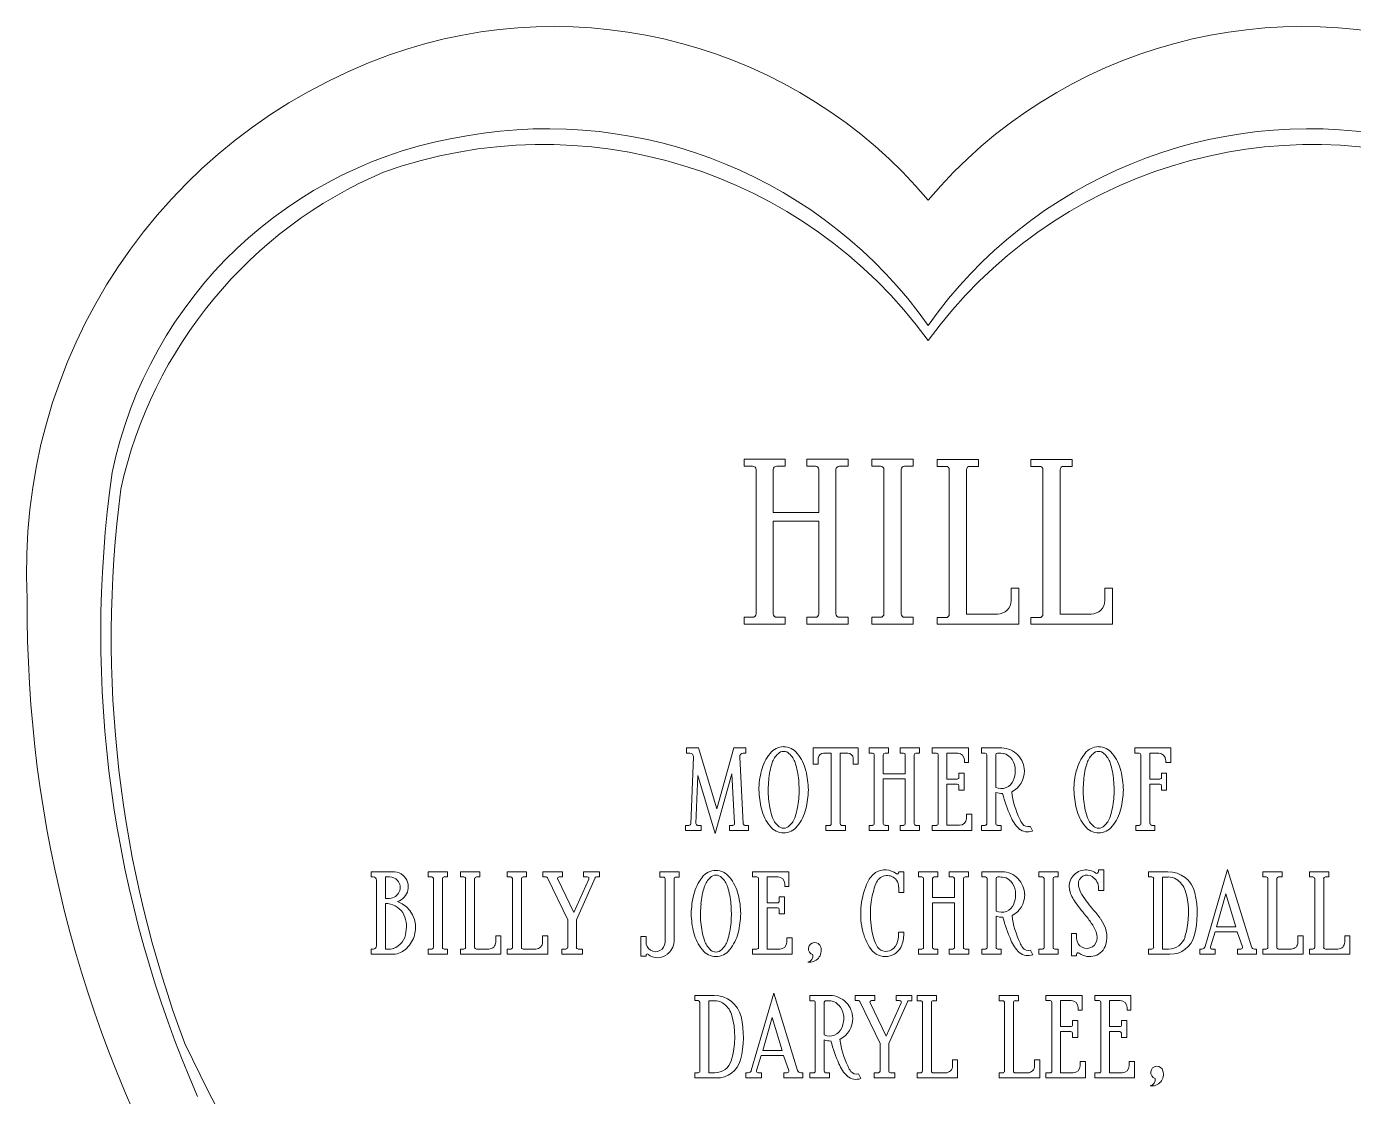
# Model space of a CAD drawing. Header units: inches. Extents: x -113 to 33, y -21 to 28.
# Drawn here: x 6.07 to 22.15, y 15.03 to 27.99 of the extents above; entities that cross this region are included whole.
import ezdxf

# ---------------------------------------------------------------- set-up
doc = ezdxf.new("R2010")
doc.units = ezdxf.units.IN
doc.header["$MEASUREMENT"] = 0

msp = doc.modelspace()

# ---------------------------------------------------------------- linework, layer by layer
at = {"color": 7, "linetype": 'Continuous', "lineweight": 5}
for p, q in [((14.767, 22.666), (14.767, 22.75)), ((14.767, 22.75), (15.267, 22.75)), ((15.267, 22.75), (15.267, 22.666)), ((15.527, 22.666), (15.527, 22.75)), ((15.527, 22.75), (16.027, 22.75)), ((16.027, 22.75), (16.027, 22.666)), ((16.317, 22.666), (16.317, 22.75)), ((16.317, 22.75), (16.817, 22.75)), ((16.817, 22.75), (16.817, 22.666)), ((17.109, 22.664), (17.109, 22.746)), ((17.109, 22.746), (17.609, 22.746)), ((17.609, 22.746), (17.609, 22.664)), ((18.244, 22.664), (18.244, 22.746)), ((18.244, 22.746), (18.744, 22.746)), ((18.744, 22.746), (18.744, 22.664)), ((14.871, 22.666), (14.767, 22.666)), ((14.913, 20.876), (14.913, 22.626)), ((15.121, 22.626), (15.121, 22.104)), ((15.183, 22.666), (15.163, 22.666)), ((15.267, 22.666), (15.183, 22.666)), ((15.631, 22.666), (15.527, 22.666)), ((15.673, 22.104), (15.673, 22.626)), ((15.881, 22.626), (15.881, 20.876)), ((15.945, 22.666), (15.923, 22.666)), ((16.027, 22.666), (15.945, 22.666)), ((16.421, 22.666), (16.317, 22.666)), ((16.463, 20.876), (16.463, 22.626)), ((16.671, 22.626), (16.671, 20.876)), ((16.817, 22.666), (16.713, 22.666)), ((17.213, 22.664), (17.109, 22.664)), ((17.255, 20.872), (17.255, 22.622)), ((17.463, 22.622), (17.463, 20.872)), ((17.609, 22.664), (17.505, 22.664)), ((18.348, 22.664), (18.244, 22.664)), ((18.39, 20.872), (18.39, 22.622)), ((18.598, 22.622), (18.598, 20.872)), ((18.744, 22.664), (18.64, 22.664)), ((15.121, 22.104), (15.673, 22.104)), ((15.673, 22), (15.121, 22)), ((15.121, 22), (15.121, 20.876)), ((15.673, 20.876), (15.673, 22)), ((18.005, 21.038), (18.005, 21.188)), ((18.005, 21.188), (18.098, 21.188)), ((18.098, 21.188), (18.098, 20.75)), ((19.14, 21.038), (19.14, 21.188)), ((19.14, 21.188), (19.233, 21.188)), ((19.233, 21.188), (19.233, 20.75)), ((14.767, 20.75), (14.767, 20.834)), ((14.767, 20.834), (14.871, 20.834)), ((15.267, 20.75), (14.767, 20.75)), ((15.163, 20.834), (15.267, 20.834)), ((15.267, 20.834), (15.267, 20.75)), ((15.527, 20.75), (15.527, 20.834)), ((15.527, 20.834), (15.631, 20.834)), ((16.027, 20.75), (15.527, 20.75)), ((15.923, 20.834), (16.027, 20.834)), ((16.027, 20.834), (16.027, 20.75)), ((16.317, 20.75), (16.317, 20.834)), ((16.317, 20.834), (16.421, 20.834)), ((16.817, 20.75), (16.317, 20.75)), ((16.713, 20.834), (16.817, 20.834)), ((16.817, 20.834), (16.817, 20.75)), ((17.109, 20.75), (17.109, 20.83)), ((17.109, 20.83), (17.213, 20.83)), ((18.098, 20.75), (17.109, 20.75)), ((17.463, 20.872), (17.839, 20.872)), ((18.244, 20.75), (18.244, 20.83)), ((18.244, 20.83), (18.348, 20.83)), ((19.233, 20.75), (18.244, 20.75)), ((18.598, 20.872), (18.974, 20.872)), ((14.068, 19.187), (14.068, 19.252)), ((14.068, 19.252), (14.214, 19.252)), ((14.111, 19.187), (14.068, 19.187)), ((14.12, 18.332), (14.153, 19.144)), ((14.214, 19.252), (14.435, 18.512)), ((14.435, 18.512), (14.641, 19.252)), ((14.641, 19.252), (14.787, 19.252)), ((14.714, 19.144), (14.756, 18.332)), ((14.787, 19.187), (14.756, 19.187)), ((14.787, 19.252), (14.787, 19.187)), ((15.605, 19.25), (16.151, 19.25)), ((15.605, 19.052), (15.605, 19.25)), ((15.823, 19.188), (15.729, 19.188)), ((15.823, 18.332), (15.823, 19.188)), ((16.025, 19.188), (15.932, 19.188)), ((15.932, 19.188), (15.932, 18.332)), ((16.151, 19.25), (16.151, 19.052)), ((16.283, 19.187), (16.283, 19.25)), ((16.283, 19.25), (16.517, 19.25)), ((16.325, 19.187), (16.283, 19.187)), ((16.346, 18.333), (16.346, 19.167)), ((16.455, 19.167), (16.455, 18.938)), ((16.517, 19.187), (16.476, 19.187)), ((16.517, 19.25), (16.517, 19.187)), ((16.658, 19.187), (16.658, 19.25)), ((16.658, 19.25), (16.892, 19.25)), ((16.7, 19.187), (16.658, 19.187)), ((16.721, 18.938), (16.721, 19.167)), ((16.83, 19.167), (16.83, 18.333)), ((16.892, 19.187), (16.851, 19.187)), ((16.892, 19.25), (16.892, 19.187)), ((17.048, 19.25), (17.486, 19.25)), ((17.048, 19.188), (17.048, 19.25)), ((17.1, 19.188), (17.048, 19.188)), ((17.121, 18.333), (17.121, 19.168)), ((17.356, 19.188), (17.225, 19.188)), ((17.225, 19.188), (17.225, 18.873)), ((17.486, 19.25), (17.486, 19.073)), ((17.647, 19.187), (17.647, 19.25)), ((17.647, 19.25), (17.891, 19.25)), ((17.689, 19.187), (17.647, 19.187)), ((17.71, 18.333), (17.71, 19.167)), ((17.819, 18.773), (17.819, 19.167)), ((19.503, 19.25), (19.941, 19.25)), ((19.503, 19.188), (19.503, 19.25)), ((19.555, 19.188), (19.503, 19.188)), ((19.576, 18.333), (19.576, 19.168)), ((19.795, 19.188), (19.687, 19.188)), ((19.687, 19.188), (19.687, 18.873)), ((19.941, 19.25), (19.941, 19.073)), ((15.666, 19.052), (15.605, 19.052)), ((15.666, 19.125), (15.666, 19.052)), ((16.088, 19.052), (16.088, 19.125)), ((16.151, 19.052), (16.088, 19.052)), ((17.439, 19.073), (17.439, 19.104)), ((17.486, 19.073), (17.439, 19.073)), ((19.878, 19.073), (19.878, 19.104)), ((19.941, 19.073), (19.878, 19.073)), ((14.206, 18.917), (14.183, 18.333)), ((14.417, 18.212), (14.206, 18.917)), ((14.618, 18.936), (14.417, 18.212)), ((14.652, 18.333), (14.618, 18.936)), ((16.455, 18.938), (16.721, 18.938)), ((16.721, 18.875), (16.455, 18.875)), ((16.455, 18.875), (16.455, 18.333)), ((16.721, 18.333), (16.721, 18.875)), ((17.225, 18.873), (17.351, 18.873)), ((17.372, 18.893), (17.372, 18.946)), ((17.372, 18.946), (17.434, 18.946)), ((17.434, 18.946), (17.434, 18.74)), ((19.687, 18.873), (19.807, 18.873)), ((19.828, 18.893), (19.828, 18.946)), ((19.828, 18.946), (19.889, 18.946)), ((19.889, 18.946), (19.889, 18.74)), ((17.351, 18.813), (17.225, 18.813)), ((17.225, 18.813), (17.225, 18.313)), ((17.372, 18.74), (17.372, 18.792)), ((17.434, 18.74), (17.372, 18.74)), ((17.819, 18.712), (17.819, 18.333)), ((19.807, 18.813), (19.687, 18.813)), ((19.687, 18.813), (19.687, 18.333)), ((19.828, 18.74), (19.828, 18.792)), ((19.889, 18.74), (19.828, 18.74)), ((17.464, 18.396), (17.464, 18.448)), ((17.464, 18.448), (17.527, 18.448)), ((17.527, 18.448), (17.527, 18.25)), ((14.058, 18.25), (14.058, 18.312)), ((14.058, 18.312), (14.099, 18.312)), ((14.246, 18.25), (14.058, 18.25)), ((14.204, 18.312), (14.246, 18.312)), ((14.246, 18.312), (14.246, 18.25)), ((14.59, 18.25), (14.59, 18.312)), ((14.59, 18.312), (14.631, 18.312)), ((14.819, 18.25), (14.59, 18.25)), ((14.777, 18.312), (14.819, 18.312)), ((14.819, 18.312), (14.819, 18.25)), ((15.76, 18.25), (15.76, 18.31)), ((15.76, 18.31), (15.802, 18.31)), ((15.995, 18.25), (15.76, 18.25)), ((15.953, 18.31), (15.995, 18.31)), ((15.995, 18.31), (15.995, 18.25)), ((16.283, 18.25), (16.283, 18.312)), ((16.283, 18.312), (16.325, 18.312)), ((16.518, 18.25), (16.283, 18.25)), ((16.476, 18.312), (16.518, 18.312)), ((16.518, 18.312), (16.518, 18.25)), ((16.658, 18.25), (16.658, 18.312)), ((16.658, 18.312), (16.7, 18.312)), ((16.893, 18.25), (16.658, 18.25)), ((16.851, 18.312), (16.893, 18.312)), ((16.893, 18.312), (16.893, 18.25)), ((17.048, 18.25), (17.048, 18.312)), ((17.048, 18.312), (17.1, 18.312)), ((17.527, 18.25), (17.048, 18.25)), ((17.225, 18.313), (17.38, 18.313)), ((17.647, 18.25), (17.647, 18.312)), ((17.647, 18.312), (17.689, 18.312)), ((17.882, 18.25), (17.647, 18.25)), ((17.84, 18.312), (17.882, 18.312)), ((17.882, 18.312), (17.882, 18.25)), ((18.235, 18.301), (18.262, 18.244)), ((19.514, 18.25), (19.514, 18.312)), ((19.514, 18.312), (19.555, 18.312)), ((19.748, 18.25), (19.514, 18.25)), ((19.708, 18.312), (19.748, 18.312)), ((19.748, 18.312), (19.748, 18.25)), ((10.248, 17.75), (10.529, 17.75)), ((10.248, 17.688), (10.248, 17.75)), ((10.939, 17.687), (10.939, 17.75)), ((10.939, 17.75), (11.173, 17.75)), ((11.173, 17.75), (11.173, 17.687)), ((11.329, 17.687), (11.329, 17.75)), ((11.329, 17.75), (11.563, 17.75)), ((11.563, 17.75), (11.563, 17.687)), ((11.897, 17.687), (11.897, 17.75)), ((11.897, 17.75), (12.131, 17.75)), ((12.131, 17.75), (12.131, 17.687)), ((12.327, 17.75), (12.567, 17.75)), ((12.327, 17.688), (12.327, 17.75)), ((12.567, 17.75), (12.567, 17.688)), ((12.822, 17.688), (12.822, 17.75)), ((12.822, 17.749), (13.015, 17.749)), ((13.015, 17.749), (13.015, 17.687)), ((13.746, 17.686), (13.746, 17.749)), ((13.746, 17.749), (13.981, 17.749)), ((13.981, 17.749), (13.981, 17.686)), ((14.87, 17.75), (15.308, 17.75)), ((14.87, 17.688), (14.87, 17.75)), ((15.308, 17.75), (15.308, 17.573)), ((16.641, 17.741), (16.641, 17.749)), ((16.641, 17.749), (16.703, 17.749)), ((16.703, 17.749), (16.703, 17.499)), ((16.88, 17.687), (16.88, 17.75)), ((16.88, 17.75), (17.114, 17.75)), ((17.114, 17.75), (17.114, 17.687)), ((17.255, 17.687), (17.255, 17.75)), ((17.255, 17.75), (17.489, 17.75)), ((17.489, 17.75), (17.489, 17.687)), ((17.651, 17.687), (17.651, 17.75)), ((17.651, 17.75), (17.895, 17.75)), ((18.341, 17.687), (18.341, 17.75)), ((18.341, 17.75), (18.575, 17.75)), ((18.575, 17.75), (18.575, 17.687)), ((19.064, 17.75), (19.064, 17.773)), ((19.064, 17.773), (19.127, 17.773)), ((19.127, 17.773), (19.127, 17.523)), ((19.669, 17.75), (19.904, 17.75)), ((19.669, 17.688), (19.669, 17.75)), ((20.355, 16.842), (20.626, 17.779)), ((20.626, 17.779), (20.916, 16.841)), ((21.054, 17.687), (21.054, 17.75)), ((21.054, 17.75), (21.288, 17.75)), ((21.288, 17.75), (21.288, 17.687)), ((21.621, 17.687), (21.621, 17.75)), ((21.621, 17.75), (21.855, 17.75)), ((21.855, 17.75), (21.855, 17.687)), ((10.269, 17.688), (10.248, 17.688)), ((10.311, 16.854), (10.311, 17.646)), ((10.419, 17.687), (10.419, 17.427)), ((10.468, 17.687), (10.419, 17.687)), ((10.981, 17.687), (10.939, 17.687)), ((11.002, 16.833), (11.002, 17.667)), ((11.111, 17.667), (11.111, 16.833)), ((11.173, 17.687), (11.132, 17.687)), ((11.371, 17.687), (11.329, 17.687)), ((11.392, 16.833), (11.392, 17.667)), ((11.501, 17.667), (11.501, 16.833)), ((11.563, 17.687), (11.522, 17.687)), ((11.939, 17.687), (11.897, 17.687)), ((11.96, 16.833), (11.96, 17.667)), ((12.069, 17.667), (12.069, 16.833)), ((12.131, 17.687), (12.09, 17.687)), ((12.366, 17.688), (12.327, 17.688)), ((12.629, 17.167), (12.385, 17.676)), ((12.508, 17.659), (12.703, 17.255)), ((12.567, 17.688), (12.527, 17.688)), ((12.703, 17.255), (12.885, 17.659)), ((12.96, 17.675), (12.734, 17.166)), ((12.866, 17.688), (12.822, 17.688)), ((13.015, 17.687), (12.979, 17.687)), ((13.788, 17.686), (13.746, 17.686)), ((13.809, 16.893), (13.809, 17.666)), ((13.918, 17.666), (13.918, 16.903)), ((13.981, 17.686), (13.939, 17.686)), ((14.922, 17.688), (14.87, 17.688)), ((14.943, 16.833), (14.943, 17.668)), ((15.178, 17.688), (15.047, 17.688)), ((15.047, 17.688), (15.047, 17.373)), ((15.261, 17.573), (15.261, 17.604)), ((15.308, 17.573), (15.261, 17.573)), ((16.641, 17.499), (16.641, 17.562)), ((16.922, 17.687), (16.88, 17.687)), ((16.943, 16.833), (16.943, 17.667)), ((17.052, 17.667), (17.052, 17.438)), ((17.114, 17.687), (17.073, 17.687)), ((17.297, 17.687), (17.255, 17.687)), ((17.318, 17.438), (17.318, 17.667)), ((17.427, 17.667), (17.427, 16.833)), ((17.489, 17.687), (17.448, 17.687)), ((17.693, 17.687), (17.651, 17.687)), ((17.714, 16.833), (17.714, 17.667)), ((17.823, 17.273), (17.823, 17.667)), ((18.383, 17.687), (18.341, 17.687)), ((18.404, 16.833), (18.404, 17.667)), ((18.513, 17.667), (18.513, 16.833)), ((18.575, 17.687), (18.534, 17.687)), ((19.064, 17.523), (19.064, 17.547)), ((19.711, 17.688), (19.669, 17.688)), ((19.732, 16.833), (19.732, 17.667)), ((19.841, 17.686), (19.841, 16.811)), ((19.908, 17.686), (19.841, 17.686)), ((21.095, 17.687), (21.054, 17.687)), ((21.116, 16.833), (21.116, 17.667)), ((21.225, 17.667), (21.225, 16.833)), ((21.288, 17.687), (21.246, 17.687)), ((21.663, 17.687), (21.621, 17.687)), ((21.684, 16.833), (21.684, 17.667)), ((21.793, 17.667), (21.793, 16.833)), ((21.855, 17.687), (21.814, 17.687)), ((10.419, 17.427), (10.469, 17.427)), ((15.047, 17.373), (15.172, 17.373)), ((15.193, 17.393), (15.193, 17.446)), ((15.193, 17.446), (15.256, 17.446)), ((15.256, 17.446), (15.256, 17.24)), ((16.703, 17.499), (16.641, 17.499)), ((17.052, 17.438), (17.318, 17.438)), ((17.318, 17.375), (17.052, 17.375)), ((17.052, 17.375), (17.052, 16.833)), ((17.318, 16.833), (17.318, 17.375)), ((19.127, 17.523), (19.064, 17.523)), ((20.494, 17.083), (20.607, 17.482)), ((20.607, 17.482), (20.728, 17.083)), ((10.419, 17.365), (10.419, 16.813)), ((15.172, 17.313), (15.047, 17.313)), ((15.047, 17.313), (15.047, 16.813)), ((15.193, 17.24), (15.193, 17.292)), ((15.256, 17.24), (15.193, 17.24)), ((17.823, 17.212), (17.823, 16.833)), ((12.629, 16.833), (12.629, 17.167)), ((12.734, 17.167), (12.734, 16.833)), ((20.728, 17.083), (20.494, 17.083)), ((11.757, 16.898), (11.757, 16.971)), ((11.757, 16.971), (11.819, 16.971)), ((11.819, 16.971), (11.819, 16.75)), ((12.325, 16.898), (12.325, 16.971)), ((12.325, 16.971), (12.387, 16.971)), ((12.387, 16.971), (12.387, 16.75)), ((13.517, 16.726), (13.517, 16.965)), ((13.517, 16.965), (13.579, 16.965)), ((13.579, 16.965), (13.579, 16.903)), ((15.286, 16.896), (15.286, 16.948)), ((15.286, 16.948), (15.349, 16.948)), ((15.349, 16.948), (15.349, 16.75)), ((16.641, 17.016), (16.703, 17.016)), ((18.736, 16.731), (18.736, 17.002)), ((18.736, 17.002), (18.798, 17.002)), ((18.798, 17.002), (18.798, 16.94)), ((20.476, 17.021), (20.419, 16.839)), ((20.746, 17.021), (20.476, 17.021)), ((20.808, 16.839), (20.746, 17.021)), ((21.481, 16.898), (21.481, 16.971)), ((21.481, 16.971), (21.544, 16.971)), ((21.544, 16.971), (21.544, 16.75)), ((22.049, 16.898), (22.049, 16.971)), ((22.049, 16.971), (22.111, 16.971)), ((22.111, 16.971), (22.111, 16.75)), ((10.248, 16.75), (10.248, 16.812)), ((10.248, 16.812), (10.269, 16.812)), ((10.514, 16.75), (10.248, 16.75)), ((10.419, 16.813), (10.483, 16.813)), ((10.939, 16.75), (10.939, 16.812)), ((10.939, 16.812), (10.981, 16.812)), ((11.174, 16.75), (10.939, 16.75)), ((11.132, 16.812), (11.174, 16.812)), ((11.174, 16.812), (11.174, 16.75)), ((11.329, 16.75), (11.329, 16.812)), ((11.329, 16.812), (11.371, 16.812)), ((11.819, 16.75), (11.329, 16.75)), ((11.522, 16.812), (11.673, 16.812)), ((11.522, 16.812), (11.564, 16.812)), ((11.897, 16.75), (11.897, 16.812)), ((11.897, 16.812), (11.939, 16.812)), ((12.387, 16.75), (11.897, 16.75)), ((12.09, 16.812), (12.241, 16.812)), ((12.09, 16.812), (12.132, 16.812)), ((12.557, 16.75), (12.557, 16.813)), ((12.557, 16.813), (12.609, 16.813)), ((12.807, 16.75), (12.557, 16.75)), ((12.754, 16.813), (12.807, 16.813)), ((12.807, 16.813), (12.807, 16.75)), ((13.579, 16.738), (13.579, 16.726)), ((14.87, 16.75), (14.87, 16.812)), ((14.87, 16.812), (14.922, 16.812)), ((15.349, 16.75), (14.87, 16.75)), ((15.047, 16.813), (15.202, 16.813)), ((16.88, 16.75), (16.88, 16.812)), ((16.88, 16.812), (16.922, 16.812)), ((17.115, 16.75), (16.88, 16.75)), ((17.073, 16.812), (17.115, 16.812)), ((17.115, 16.812), (17.115, 16.75)), ((17.255, 16.75), (17.255, 16.812)), ((17.255, 16.812), (17.297, 16.812)), ((17.49, 16.75), (17.255, 16.75)), ((17.448, 16.812), (17.49, 16.812)), ((17.49, 16.812), (17.49, 16.75)), ((17.651, 16.75), (17.651, 16.812)), ((17.651, 16.812), (17.693, 16.812)), ((17.885, 16.75), (17.651, 16.75)), ((17.844, 16.812), (17.885, 16.812)), ((17.885, 16.812), (17.885, 16.75)), ((18.238, 16.801), (18.266, 16.744)), ((18.341, 16.75), (18.341, 16.812)), ((18.341, 16.812), (18.383, 16.812)), ((18.576, 16.75), (18.341, 16.75)), ((18.534, 16.812), (18.576, 16.812)), ((18.576, 16.812), (18.576, 16.75)), ((18.798, 16.731), (18.736, 16.731)), ((18.798, 16.75), (18.798, 16.731)), ((19.669, 16.75), (19.669, 16.812)), ((19.669, 16.812), (19.711, 16.812)), ((19.929, 16.75), (19.669, 16.75)), ((19.841, 16.811), (19.913, 16.811)), ((20.29, 16.75), (20.29, 16.812)), ((20.29, 16.812), (20.315, 16.812)), ((20.478, 16.75), (20.29, 16.75)), ((20.439, 16.812), (20.478, 16.812)), ((20.478, 16.812), (20.478, 16.75)), ((20.748, 16.75), (20.748, 16.812)), ((20.748, 16.812), (20.788, 16.812)), ((20.978, 16.75), (20.748, 16.75)), ((20.956, 16.812), (20.978, 16.812)), ((20.978, 16.812), (20.978, 16.75)), ((21.054, 16.75), (21.054, 16.812)), ((21.054, 16.812), (21.095, 16.812)), ((21.544, 16.75), (21.054, 16.75)), ((21.246, 16.812), (21.397, 16.812)), ((21.246, 16.812), (21.288, 16.812)), ((21.621, 16.75), (21.621, 16.812)), ((21.621, 16.812), (21.663, 16.812)), ((22.111, 16.75), (21.621, 16.75)), ((21.814, 16.812), (21.965, 16.812)), ((21.814, 16.812), (21.856, 16.812)), ((13.579, 16.726), (13.517, 16.726)), ((14.169, 16.25), (14.403, 16.25)), ((14.169, 16.188), (14.169, 16.25)), ((14.855, 15.342), (15.126, 16.279)), ((15.126, 16.279), (15.416, 15.341)), ((15.566, 16.187), (15.566, 16.25)), ((15.566, 16.25), (15.81, 16.25)), ((16.114, 16.25), (16.354, 16.25)), ((16.114, 16.188), (16.114, 16.25)), ((16.354, 16.25), (16.354, 16.188)), ((16.609, 16.188), (16.609, 16.25)), ((16.609, 16.249), (16.802, 16.249)), ((16.802, 16.249), (16.802, 16.187)), ((16.866, 16.187), (16.866, 16.25)), ((16.866, 16.25), (17.1, 16.25)), ((17.1, 16.25), (17.1, 16.187)), ((17.861, 16.187), (17.861, 16.25)), ((17.861, 16.25), (18.095, 16.25)), ((18.095, 16.25), (18.095, 16.187)), ((18.426, 16.25), (18.864, 16.25)), ((18.426, 16.188), (18.426, 16.25)), ((18.864, 16.25), (18.864, 16.073)), ((19.019, 16.25), (19.457, 16.25)), ((19.019, 16.188), (19.019, 16.25)), ((19.457, 16.25), (19.457, 16.073)), ((14.211, 16.188), (14.169, 16.188)), ((14.232, 15.333), (14.232, 16.167)), ((14.34, 16.186), (14.34, 15.311)), ((14.407, 16.186), (14.34, 16.186)), ((15.608, 16.187), (15.566, 16.187)), ((15.629, 15.333), (15.629, 16.167)), ((15.738, 15.773), (15.738, 16.167)), ((16.153, 16.188), (16.114, 16.188)), ((16.416, 15.667), (16.172, 16.176)), ((16.295, 16.159), (16.49, 15.755)), ((16.354, 16.188), (16.314, 16.188)), ((16.49, 15.755), (16.672, 16.159)), ((16.747, 16.175), (16.521, 15.666)), ((16.653, 16.188), (16.609, 16.188)), ((16.802, 16.187), (16.766, 16.187)), ((16.908, 16.187), (16.866, 16.187)), ((16.929, 15.333), (16.929, 16.167)), ((17.038, 16.167), (17.038, 15.333)), ((17.1, 16.187), (17.059, 16.187)), ((17.902, 16.187), (17.861, 16.187)), ((17.923, 15.333), (17.923, 16.167)), ((18.032, 16.167), (18.032, 15.333)), ((18.095, 16.187), (18.053, 16.187)), ((18.478, 16.188), (18.426, 16.188)), ((18.499, 15.333), (18.499, 16.168)), ((18.734, 16.188), (18.603, 16.188)), ((18.603, 16.188), (18.603, 15.873)), ((18.817, 16.073), (18.817, 16.104)), ((19.071, 16.188), (19.019, 16.188)), ((19.092, 15.333), (19.092, 16.168)), ((19.327, 16.188), (19.196, 16.188)), ((19.196, 16.188), (19.196, 15.873)), ((19.41, 16.073), (19.41, 16.104)), ((14.994, 15.583), (15.107, 15.982)), ((15.107, 15.982), (15.228, 15.583)), ((18.749, 15.893), (18.749, 15.946)), ((18.749, 15.946), (18.811, 15.946)), ((18.811, 15.946), (18.811, 15.74)), ((18.864, 16.073), (18.817, 16.073)), ((19.342, 15.893), (19.342, 15.946)), ((19.342, 15.946), (19.405, 15.946)), ((19.405, 15.946), (19.405, 15.74)), ((19.457, 16.073), (19.41, 16.073)), ((18.603, 15.873), (18.728, 15.873)), ((18.728, 15.813), (18.603, 15.813)), ((18.603, 15.813), (18.603, 15.313)), ((18.749, 15.74), (18.749, 15.792)), ((19.196, 15.873), (19.321, 15.873)), ((19.321, 15.813), (19.196, 15.813)), ((19.196, 15.813), (19.196, 15.313)), ((19.342, 15.74), (19.342, 15.792)), ((15.738, 15.712), (15.738, 15.333)), ((16.416, 15.333), (16.416, 15.667)), ((16.521, 15.667), (16.521, 15.333)), ((18.811, 15.74), (18.749, 15.74)), ((19.405, 15.74), (19.342, 15.74)), ((14.976, 15.521), (14.919, 15.339)), ((15.246, 15.521), (14.976, 15.521)), ((15.228, 15.583), (14.994, 15.583)), ((15.308, 15.339), (15.246, 15.521)), ((17.294, 15.398), (17.294, 15.471)), ((17.294, 15.471), (17.356, 15.471)), ((17.356, 15.471), (17.356, 15.25)), ((18.288, 15.398), (18.288, 15.471)), ((18.288, 15.471), (18.351, 15.471)), ((18.351, 15.471), (18.351, 15.25)), ((18.841, 15.396), (18.841, 15.448)), ((18.841, 15.448), (18.905, 15.448)), ((18.905, 15.448), (18.905, 15.25)), ((19.435, 15.396), (19.435, 15.448)), ((19.435, 15.448), (19.498, 15.448)), ((19.498, 15.448), (19.498, 15.25)), ((14.169, 15.25), (14.169, 15.312)), ((14.169, 15.312), (14.211, 15.312)), ((14.34, 15.311), (14.412, 15.311)), ((14.79, 15.25), (14.79, 15.312)), ((14.79, 15.312), (14.815, 15.312)), ((14.939, 15.312), (14.978, 15.312)), ((14.978, 15.312), (14.978, 15.25)), ((15.248, 15.25), (15.248, 15.312)), ((15.248, 15.312), (15.288, 15.312)), ((15.456, 15.312), (15.478, 15.312)), ((15.478, 15.312), (15.478, 15.25)), ((15.566, 15.25), (15.566, 15.312)), ((15.566, 15.312), (15.608, 15.312)), ((15.759, 15.312), (15.801, 15.312)), ((15.801, 15.312), (15.801, 15.25)), ((16.154, 15.301), (16.181, 15.244)), ((16.344, 15.25), (16.344, 15.313)), ((16.344, 15.313), (16.396, 15.313)), ((16.541, 15.313), (16.594, 15.313)), ((16.594, 15.313), (16.594, 15.25)), ((16.866, 15.25), (16.866, 15.312)), ((16.866, 15.312), (16.908, 15.312)), ((17.059, 15.312), (17.21, 15.312)), ((17.059, 15.312), (17.101, 15.312)), ((17.861, 15.25), (17.861, 15.312)), ((17.861, 15.312), (17.902, 15.312)), ((18.053, 15.312), (18.204, 15.312)), ((18.053, 15.312), (18.095, 15.312)), ((18.426, 15.25), (18.426, 15.312)), ((18.426, 15.312), (18.478, 15.312)), ((18.603, 15.313), (18.757, 15.313)), ((19.019, 15.25), (19.019, 15.312)), ((19.019, 15.312), (19.071, 15.312)), ((19.196, 15.313), (19.351, 15.313)), ((14.429, 15.25), (14.169, 15.25)), ((14.978, 15.25), (14.79, 15.25)), ((15.478, 15.25), (15.248, 15.25)), ((15.801, 15.25), (15.566, 15.25)), ((16.594, 15.25), (16.344, 15.25)), ((17.356, 15.25), (16.866, 15.25)), ((18.351, 15.25), (17.861, 15.25)), ((18.905, 15.25), (18.426, 15.25)), ((19.498, 15.25), (19.019, 15.25))]:
    msp.add_line(p, q, dxfattribs=at)
for centre, radius, start, end in [((12.464, 22.053), 5.942, 40.2482, 109.6041), ((21.534, 22.053), 5.942, 70.3959, 139.7518), ((12.691, 21.412), 6.622, 109.5988, 183.0722), ((12.384, 21.096), 5.66, 35.3788, 99.9517), ((21.613, 21.096), 5.66, 80.0483, 144.6212), ((12.193, 21.537), 5.193, 98.7216, 168.3169), ((12.332, 20.792), 5.773, 36.056, 109.5926), ((21.666, 20.792), 5.773, 70.4074, 143.944), ((12.538, 21.213), 5.455, 113.1224, 167.5564), ((20.921, 20.628), 13.952, 171.9208, 203.675), ((14.872, 22.625), 0.041, 1.3973, 91.397), ((15.162, 22.625), 0.041, 88.6031, 178.6027), ((15.632, 22.625), 0.041, 1.3973, 91.3969), ((15.922, 22.625), 0.041, 88.603, 178.6028), ((16.422, 22.625), 0.041, 1.3973, 91.397), ((16.712, 22.625), 0.041, 88.6031, 178.6027), ((17.214, 22.623), 0.041, 358.6027, 91.3973), ((17.504, 22.623), 0.041, 88.6028, 181.3973), ((18.349, 22.623), 0.041, 358.6027, 91.3973), ((18.639, 22.623), 0.041, 88.6028, 181.3973), ((21.117, 20.589), 14.021, 172.6264, 200.5559), ((21.064, 20.923), 14.986, 179.4873, 210.7049), ((17.837, 21.04), 0.167, 270.4432, 359.5568), ((18.973, 21.04), 0.167, 270.4432, 359.5568), ((14.872, 20.875), 0.041, 268.6028, 1.3972), ((15.162, 20.875), 0.041, 178.6029, 271.3971), ((15.632, 20.875), 0.041, 268.6029, 1.3971), ((15.922, 20.875), 0.041, 178.6027, 271.3972), ((16.422, 20.875), 0.041, 268.6028, 1.3972), ((16.712, 20.875), 0.041, 178.6029, 271.3971), ((17.214, 20.871), 0.041, 268.6028, 1.3972), ((18.349, 20.871), 0.041, 268.6028, 1.3972), ((14.112, 19.146), 0.0411, 357.2886, 91.3632), ((14.757, 19.144), 0.0427, 90.9042, 180.4439), ((15.5, 18.843), 0.539, 140.8015, 165.8493), ((15.249, 19.053), 0.213, 90.7945, 141.7752), ((15.37, 18.979), 0.278, 133.3898, 161.1397), ((15.248, 19.11), 0.099, 90.5787, 134.1816), ((15.247, 19.056), 0.209, 37.7583, 90.2214), ((15.246, 19.11), 0.099, 45.8184, 89.4213), ((15.124, 18.979), 0.278, 18.8603, 46.6102), ((14.994, 18.843), 0.539, 14.1508, 39.1984), ((15.731, 19.123), 0.065, 91.7111, 178.2889), ((16.024, 19.123), 0.065, 1.7111, 88.2889), ((16.325, 19.167), 0.0205, 1.3975, 91.3969), ((16.475, 19.167), 0.0205, 88.603, 178.6026), ((16.7, 19.167), 0.0205, 1.3975, 91.3969), ((16.85, 19.167), 0.0205, 88.6029, 178.6026), ((17.101, 19.167), 0.0205, 1.3974, 91.397), ((17.354, 19.103), 0.0854, 0.9384, 88.3755), ((17.689, 19.167), 0.0205, 1.3975, 91.3969), ((17.839, 19.167), 0.0205, 88.603, 178.6026), ((17.856, 18.904), 0.283, 77.4826, 93.1866), ((17.888, 18.977), 0.273, 43.5877, 89.385), ((17.886, 19.044), 0.141, 39.6297, 77.2298), ((17.883, 18.969), 0.282, 0.8364, 43.8757), ((19.318, 18.843), 0.539, 140.8015, 165.8493), ((19.067, 19.053), 0.213, 90.7945, 141.7752), ((19.188, 18.979), 0.278, 133.3898, 161.1397), ((19.066, 19.11), 0.099, 90.5787, 134.1816), ((19.065, 19.056), 0.209, 37.7583, 90.2214), ((19.064, 19.11), 0.099, 45.8184, 89.4213), ((18.942, 18.979), 0.278, 18.8603, 46.6102), ((18.812, 18.843), 0.539, 14.1508, 39.1984), ((19.556, 19.167), 0.0205, 1.3974, 91.3971), ((19.792, 19.103), 0.0854, 0.9384, 88.3755), ((15.971, 18.791), 0.908, 162.1624, 175.6398), ((14.45, 18.772), 0.983, 5.1392, 17.5861), ((17.854, 18.992), 0.2, 6.6676, 45.2991), ((17.751, 18.976), 0.304, 337.2968, 7.389), ((19.789, 18.791), 0.908, 162.1624, 175.6398), ((18.268, 18.772), 0.983, 5.1392, 17.5861), ((16.085, 18.714), 1.139, 166.7438, 178.5827), ((16.453, 18.729), 1.393, 174.5859, 183.8931), ((13.861, 18.733), 1.573, 356.3875, 4.6266), ((14.408, 18.714), 1.139, 1.4173, 13.2562), ((17.351, 18.894), 0.0205, 268.6028, 358.603), ((17.885, 18.915), 0.157, 244.9564, 338.851), ((17.883, 18.97), 0.282, 297.0049, 0.7171), ((19.903, 18.714), 1.139, 166.7438, 178.5827), ((20.271, 18.729), 1.393, 174.5859, 183.8931), ((17.679, 18.733), 1.573, 356.3875, 4.6266), ((18.226, 18.714), 1.139, 1.4173, 13.2562), ((19.808, 18.894), 0.0205, 268.6027, 358.603), ((16.111, 18.775), 1.164, 181.6013, 193.1348), ((14.383, 18.775), 1.164, 346.8652, 358.3987), ((17.349, 18.791), 0.0223, 3.2156, 86.7843), ((17.897, 18.925), 0.227, 250.0488, 271.1622), ((19.687, 19.168), 1.847, 194.7295, 203.8025), ((19.09, 18.857), 1.088, 187.2976, 205.5078), ((19.929, 18.775), 1.164, 181.6013, 193.1348), ((18.201, 18.775), 1.164, 346.8652, 358.3987), ((19.806, 18.791), 0.0223, 3.2156, 86.7844), ((15.504, 18.646), 0.544, 194.424, 219.146), ((16.148, 18.741), 1.09, 185.6341, 197.2902), ((14.346, 18.741), 1.09, 342.7097, 354.3659), ((14.99, 18.646), 0.544, 320.8541, 345.576), ((19.322, 18.646), 0.544, 194.424, 219.146), ((19.966, 18.741), 1.09, 185.6341, 197.2902), ((18.164, 18.741), 1.09, 342.7097, 354.3659), ((18.808, 18.646), 0.544, 320.8541, 345.576), ((15.37, 18.507), 0.278, 198.8602, 226.6102), ((15.124, 18.507), 0.278, 313.3898, 341.1398), ((17.38, 18.397), 0.0836, 269.7562, 359.5577), ((18.37, 18.564), 0.398, 200.9013, 227.3512), ((18.392, 18.507), 0.307, 202.7316, 215.3941), ((19.188, 18.507), 0.278, 198.8602, 226.6102), ((18.942, 18.507), 0.278, 313.3898, 341.1398), ((14.101, 18.331), 0.019, 263.8392, 3.3664), ((14.204, 18.333), 0.0205, 178.6028, 271.3972), ((14.632, 18.333), 0.0205, 268.6028, 1.3973), ((14.777, 18.333), 0.0204, 181.0678, 271.7265), ((15.249, 18.433), 0.212, 218.22, 269.4863), ((15.248, 18.376), 0.099, 225.8149, 270.0108), ((15.247, 18.43), 0.209, 270.0514, 322.2422), ((15.246, 18.376), 0.0991, 271.191, 314.1701), ((15.803, 18.331), 0.0205, 268.6028, 1.3972), ((15.953, 18.331), 0.0205, 178.6027, 271.3972), ((16.325, 18.333), 0.0205, 268.6029, 1.3971), ((16.475, 18.333), 0.0205, 178.6028, 271.3972), ((16.7, 18.333), 0.0205, 268.6029, 1.3971), ((16.85, 18.333), 0.0205, 178.6027, 271.3973), ((17.101, 18.333), 0.0205, 268.6028, 1.3972), ((17.689, 18.333), 0.0205, 268.6029, 1.3971), ((17.839, 18.333), 0.0205, 178.6028, 271.3972), ((18.205, 18.4), 0.167, 230.7953, 290.0512), ((18.21, 18.387), 0.0902, 219.9352, 285.5317), ((19.067, 18.433), 0.212, 218.22, 269.4863), ((19.066, 18.376), 0.099, 225.8149, 270.0108), ((19.065, 18.43), 0.209, 270.0514, 322.2422), ((19.064, 18.376), 0.0991, 271.191, 314.1701), ((19.556, 18.333), 0.0205, 268.6027, 1.3973), ((19.708, 18.333), 0.0203, 179.775, 271.6122), ((10.512, 17.566), 0.185, 48.9468, 84.7091), ((10.512, 17.566), 0.185, 287.0146, 49.0037), ((14.428, 17.553), 0.213, 90.7945, 141.7752), ((14.427, 17.61), 0.099, 90.5787, 134.1816), ((14.426, 17.556), 0.209, 37.7583, 90.2214), ((14.425, 17.61), 0.099, 45.8184, 89.4213), ((16.55, 17.486), 0.317, 126.5403, 153.3801), ((16.477, 17.553), 0.22, 51.6668, 121.5203), ((16.502, 17.561), 0.143, 37.6355, 153.4196), ((16.623, 17.74), 0.0175, 236.4725, 1.2783), ((17.892, 17.477), 0.273, 43.5877, 89.385), ((18.907, 17.573), 0.198, 97.716, 193.3434), ((18.926, 17.603), 0.107, 55.4024, 181.2073), ((18.914, 17.571), 0.201, 54.2526, 99.6475), ((19.044, 17.75), 0.0203, 231.0264, 0.7062), ((19.909, 17.419), 0.331, 13.0449, 90.8837), ((10.269, 17.646), 0.0415, 0.6719, 89.7457), ((10.47, 17.563), 0.125, 40.252, 91.0285), ((10.467, 17.558), 0.131, 271.2286, 41.0187), ((10.981, 17.667), 0.0205, 1.3974, 91.397), ((11.131, 17.667), 0.0205, 88.603, 178.6026), ((11.372, 17.667), 0.0205, 1.3975, 91.3969), ((11.522, 17.667), 0.0205, 88.603, 178.6026), ((11.939, 17.667), 0.0205, 1.3975, 91.3969), ((12.089, 17.667), 0.0205, 88.603, 178.6026), ((12.366, 17.667), 0.0206, 24.6128, 90.836), ((12.525, 17.668), 0.0199, 86.1956, 207.3409), ((12.867, 17.668), 0.0199, 332.659, 93.8045), ((12.978, 17.666), 0.0206, 89.164, 155.387), ((13.789, 17.665), 0.0205, 1.3971, 91.3973), ((13.939, 17.665), 0.0205, 88.6027, 178.6028), ((14.679, 17.343), 0.539, 140.8015, 165.8493), ((15.15, 17.291), 0.908, 162.1624, 175.6398), ((14.549, 17.479), 0.278, 133.3898, 161.1397), ((14.304, 17.479), 0.278, 18.8603, 46.6102), ((13.629, 17.272), 0.983, 5.1392, 17.5861), ((14.173, 17.343), 0.539, 14.1508, 39.1984), ((14.923, 17.667), 0.0205, 1.3974, 91.397), ((15.176, 17.603), 0.0854, 0.9384, 88.3755), ((17.1, 17.241), 0.919, 155.0847, 191.7734), ((16.833, 17.407), 0.509, 154.5783, 166.4935), ((16.499, 17.568), 0.142, 357.5517, 34.7563), ((16.922, 17.667), 0.0205, 1.3975, 91.3969), ((17.072, 17.667), 0.0205, 88.603, 178.6026), ((17.297, 17.667), 0.0205, 1.3975, 91.3969), ((17.447, 17.667), 0.0205, 88.6029, 178.6026), ((17.693, 17.667), 0.0205, 1.3975, 91.3969), ((17.843, 17.667), 0.0205, 88.603, 178.6026), ((17.859, 17.404), 0.283, 77.4826, 93.1866), ((17.89, 17.544), 0.141, 39.6297, 77.2298), ((17.858, 17.492), 0.2, 6.6676, 45.2991), ((17.886, 17.469), 0.282, 0.8364, 43.8757), ((18.384, 17.667), 0.0205, 1.3974, 91.397), ((18.534, 17.667), 0.0205, 88.603, 178.6026), ((19.028, 17.603), 0.208, 180.6538, 209.1297), ((18.899, 17.551), 0.165, 358.5135, 57.7222), ((19.71, 17.665), 0.0224, 6.1611, 86.6333), ((19.914, 17.514), 0.173, 57.9535, 91.9054), ((19.866, 17.435), 0.264, 19.6539, 58.2796), ((21.096, 17.667), 0.0205, 1.3975, 91.3969), ((21.246, 17.667), 0.0205, 88.603, 178.6026), ((21.663, 17.667), 0.0205, 1.3975, 91.3969), ((21.813, 17.667), 0.0205, 88.603, 178.6026), ((10.447, 17.072), 0.338, 344.9789, 69.4361), ((15.265, 17.214), 1.139, 166.7438, 178.5827), ((13.588, 17.214), 1.139, 1.4173, 13.2562), ((15.173, 17.394), 0.0205, 268.6028, 358.603), ((17.379, 17.234), 1.081, 164.3252, 194.4506), ((17.887, 17.47), 0.282, 297.0049, 0.7171), ((17.755, 17.476), 0.304, 337.2968, 7.389), ((19.155, 17.645), 0.457, 194.9395, 215.6633), ((20.519, 18.586), 2.113, 214.8408, 221.176), ((19.886, 18.1), 1.199, 209.8933, 221.8234), ((19.187, 17.247), 0.968, 342.7134, 16.5962), ((19.179, 17.248), 1.081, 345.1544, 13.1351), ((10.419, 17.107), 0.258, 35.277, 90.0852), ((10.333, 17.088), 0.341, 348.2856, 29.4609), ((15.29, 17.275), 1.164, 181.6013, 193.1348), ((15.632, 17.229), 1.393, 174.5859, 183.8931), ((13.04, 17.233), 1.573, 356.3875, 4.6266), ((13.563, 17.275), 1.164, 346.8652, 358.3987), ((15.171, 17.291), 0.0223, 3.2156, 86.7843), ((17.889, 17.415), 0.157, 244.9564, 338.851), ((17.9, 17.425), 0.227, 250.0488, 271.1622), ((19.094, 17.357), 1.088, 187.2976, 205.5078), ((18.146, 16.541), 1.136, 33.847, 41.903), ((15.327, 17.241), 1.09, 185.6341, 197.2902), ((13.525, 17.241), 1.09, 342.7097, 354.3659), ((16.862, 17.193), 0.676, 191.9281, 214.6611), ((19.691, 17.668), 1.847, 194.7295, 203.8025), ((21.094, 18.645), 2.606, 213.8033, 216.6947), ((18.759, 16.937), 0.287, 2.7591, 31.4937), ((18.798, 16.954), 0.366, 346.2477, 36.9458), ((10.44, 17.035), 0.228, 289.2654, 356.0072), ((10.448, 17.072), 0.337, 312.9791, 345.0195), ((11.673, 16.896), 0.0835, 269.8577, 1.3613), ((12.241, 16.896), 0.0835, 269.8577, 1.3613), ((13.694, 16.895), 0.115, 176.3876, 358.6289), ((13.716, 16.914), 0.202, 305.3231, 356.8271), ((14.683, 17.146), 0.544, 194.424, 219.146), ((14.549, 17.007), 0.278, 198.8602, 226.6102), ((14.304, 17.007), 0.278, 313.3898, 341.1398), ((14.169, 17.146), 0.544, 320.8541, 345.576), ((15.202, 16.897), 0.0836, 269.7562, 359.5577), ((15.623, 16.817), 0.0753, 14.4061, 253.5687), ((16.838, 17.091), 0.521, 194.1096, 206.2476), ((16.475, 16.939), 0.157, 300.9624, 347.2078), ((16.214, 17.01), 0.427, 345.7464, 0.792), ((16.287, 17.002), 0.416, 339.837, 1.8544), ((18.373, 17.064), 0.398, 200.9013, 227.3512), ((18.922, 16.944), 0.124, 182.0169, 3.0686), ((19.909, 17.025), 0.214, 271.217, 342.2365), ((19.937, 17.047), 0.297, 268.6085, 345.3429), ((21.398, 16.896), 0.0835, 269.8577, 1.3613), ((21.965, 16.896), 0.0835, 269.8577, 1.3613), ((10.269, 16.854), 0.0415, 270.2542, 359.3281), ((10.476, 16.929), 0.116, 273.4756, 289.8914), ((10.51, 16.977), 0.227, 271.0291, 318.0163), ((10.981, 16.833), 0.0205, 268.6028, 1.3972), ((11.131, 16.833), 0.0205, 178.6028, 271.3972), ((11.372, 16.833), 0.0205, 268.6029, 1.3971), ((11.522, 16.833), 0.0205, 178.6028, 271.3972), ((11.939, 16.833), 0.0205, 268.6029, 1.3971), ((12.089, 16.833), 0.0205, 178.6028, 271.3972), ((12.608, 16.834), 0.0205, 271.3972, 358.6027), ((12.754, 16.834), 0.0205, 181.3973, 268.6028), ((13.593, 16.74), 0.0137, 40.4237, 184.816), ((13.718, 16.888), 0.181, 230.474, 309.526), ((14.428, 16.933), 0.212, 218.22, 269.4863), ((14.427, 16.876), 0.099, 225.8149, 270.0108), ((14.426, 16.93), 0.209, 270.0514, 322.2422), ((14.425, 16.876), 0.0991, 271.191, 314.1701), ((14.923, 16.833), 0.0205, 268.6028, 1.3972), ((15.561, 16.794), 0.141, 261.5845, 17.125), ((15.521, 16.733), 0.0811, 283.8191, 7.8392), ((16.479, 16.934), 0.213, 216.0001, 339.4051), ((16.487, 16.91), 0.126, 203.1931, 303.1245), ((16.922, 16.833), 0.0205, 268.6029, 1.3971), ((17.072, 16.833), 0.0205, 178.6028, 271.3972), ((17.297, 16.833), 0.0205, 268.6029, 1.3971), ((17.447, 16.833), 0.0205, 178.6027, 271.3973), ((17.693, 16.833), 0.0205, 268.6029, 1.3971), ((17.843, 16.833), 0.0205, 178.6028, 271.3972), ((18.209, 16.9), 0.167, 230.7953, 290.0512), ((18.395, 17.007), 0.307, 202.7316, 215.3941), ((18.214, 16.887), 0.0902, 219.9352, 285.5317), ((18.384, 16.833), 0.0205, 268.6028, 1.3972), ((18.534, 16.833), 0.0205, 178.6028, 271.3972), ((18.816, 16.751), 0.0179, 38.6195, 183.5518), ((18.955, 16.929), 0.208, 233.2267, 342.7037), ((19.71, 16.835), 0.0223, 273.2155, 356.7845), ((20.316, 16.853), 0.0406, 268.9015, 344.8383), ((20.44, 16.834), 0.0211, 166.6624, 268.4747), ((20.789, 16.833), 0.0203, 267.645, 19.2973), ((20.956, 16.854), 0.0413, 197.3404, 270.7755), ((21.096, 16.833), 0.0205, 268.6029, 1.3971), ((21.246, 16.833), 0.0205, 178.6028, 271.3972), ((21.663, 16.833), 0.0205, 268.6029, 1.3971), ((21.813, 16.833), 0.0205, 178.6028, 271.3972), ((14.408, 15.919), 0.331, 13.0449, 90.8837), ((15.807, 15.977), 0.273, 43.5877, 89.385), ((14.209, 16.165), 0.0224, 6.1611, 86.6333), ((14.413, 16.014), 0.173, 57.9535, 91.9054), ((14.366, 15.935), 0.264, 19.6539, 58.2796), ((15.609, 16.167), 0.0205, 1.3975, 91.3969), ((15.759, 16.167), 0.0205, 88.603, 178.6026), ((15.775, 15.904), 0.283, 77.4826, 93.1866), ((15.805, 16.044), 0.141, 39.6297, 77.2298), ((15.773, 15.992), 0.2, 6.6676, 45.2991), ((15.802, 15.969), 0.282, 0.8364, 43.8757), ((16.153, 16.167), 0.0206, 24.6128, 90.836), ((16.312, 16.168), 0.0199, 86.1956, 207.3409), ((16.654, 16.168), 0.0199, 332.659, 93.8045), ((16.765, 16.166), 0.0206, 89.164, 155.387), ((16.908, 16.167), 0.0205, 1.3975, 91.3969), ((17.059, 16.167), 0.0205, 88.603, 178.6026), ((17.903, 16.167), 0.0205, 1.3975, 91.3969), ((18.053, 16.167), 0.0205, 88.603, 178.6026), ((18.478, 16.167), 0.0205, 1.3974, 91.397), ((18.731, 16.103), 0.0854, 0.9384, 88.3755), ((19.072, 16.167), 0.0205, 1.3974, 91.397), ((19.325, 16.103), 0.0854, 0.9384, 88.3755), ((13.687, 15.747), 0.968, 342.7134, 16.5962), ((13.678, 15.748), 1.081, 345.1544, 13.1351), ((15.803, 15.97), 0.282, 297.0049, 0.7171), ((15.671, 15.976), 0.304, 337.2968, 7.389), ((15.805, 15.915), 0.157, 244.9564, 338.851), ((18.728, 15.894), 0.0205, 268.6028, 358.603), ((18.727, 15.791), 0.0223, 3.2156, 86.7843), ((19.322, 15.894), 0.0205, 268.6028, 358.603), ((19.32, 15.791), 0.0223, 3.2156, 86.7843), ((27.452, 24.925), 21.554, 205.4394, 241.0263), ((15.816, 15.925), 0.227, 250.0488, 271.1622), ((17.607, 16.168), 1.847, 194.7295, 203.8025), ((17.009, 15.857), 1.088, 187.2976, 205.5078), ((6.422, 25.013), 21.703, 299.2018, 334.4891), ((14.408, 15.525), 0.214, 271.217, 342.2365), ((14.436, 15.547), 0.297, 268.6085, 345.3429), ((14.21, 15.335), 0.0223, 273.2155, 356.7845), ((14.816, 15.353), 0.0406, 268.9015, 344.8383), ((14.939, 15.334), 0.0211, 166.6624, 268.4747), ((15.289, 15.333), 0.0203, 267.645, 19.2973), ((15.455, 15.354), 0.0413, 197.3404, 270.7755), ((15.609, 15.333), 0.0205, 268.6029, 1.3971), ((15.759, 15.333), 0.0205, 178.6028, 271.3972), ((16.289, 15.564), 0.398, 200.9013, 227.3512), ((16.311, 15.507), 0.307, 202.7316, 215.3941), ((16.13, 15.387), 0.0902, 219.9352, 285.5317), ((16.395, 15.334), 0.0205, 271.3972, 358.6027), ((16.541, 15.334), 0.0205, 181.3973, 268.6028), ((16.908, 15.333), 0.0205, 268.6029, 1.3971), ((17.059, 15.333), 0.0205, 178.6028, 271.3972), ((17.21, 15.396), 0.0835, 269.8577, 1.3613), ((17.903, 15.333), 0.0205, 268.6029, 1.3971), ((18.053, 15.333), 0.0205, 178.6028, 271.3972), ((18.205, 15.396), 0.0835, 269.8577, 1.3613), ((18.478, 15.333), 0.0205, 268.6028, 1.3972), ((18.758, 15.397), 0.0836, 269.7562, 359.5577), ((19.072, 15.333), 0.0205, 268.6028, 1.3972), ((19.351, 15.397), 0.0836, 269.7562, 359.5577), ((19.71, 15.294), 0.141, 261.5845, 17.125), ((19.772, 15.317), 0.0753, 14.4061, 253.5687), ((16.124, 15.4), 0.167, 230.7953, 290.0512), ((19.67, 15.233), 0.0811, 283.8191, 7.8392)]:
    msp.add_arc(centre, radius, start, end, dxfattribs=at)

doc.saveas('drawing.dxf')
